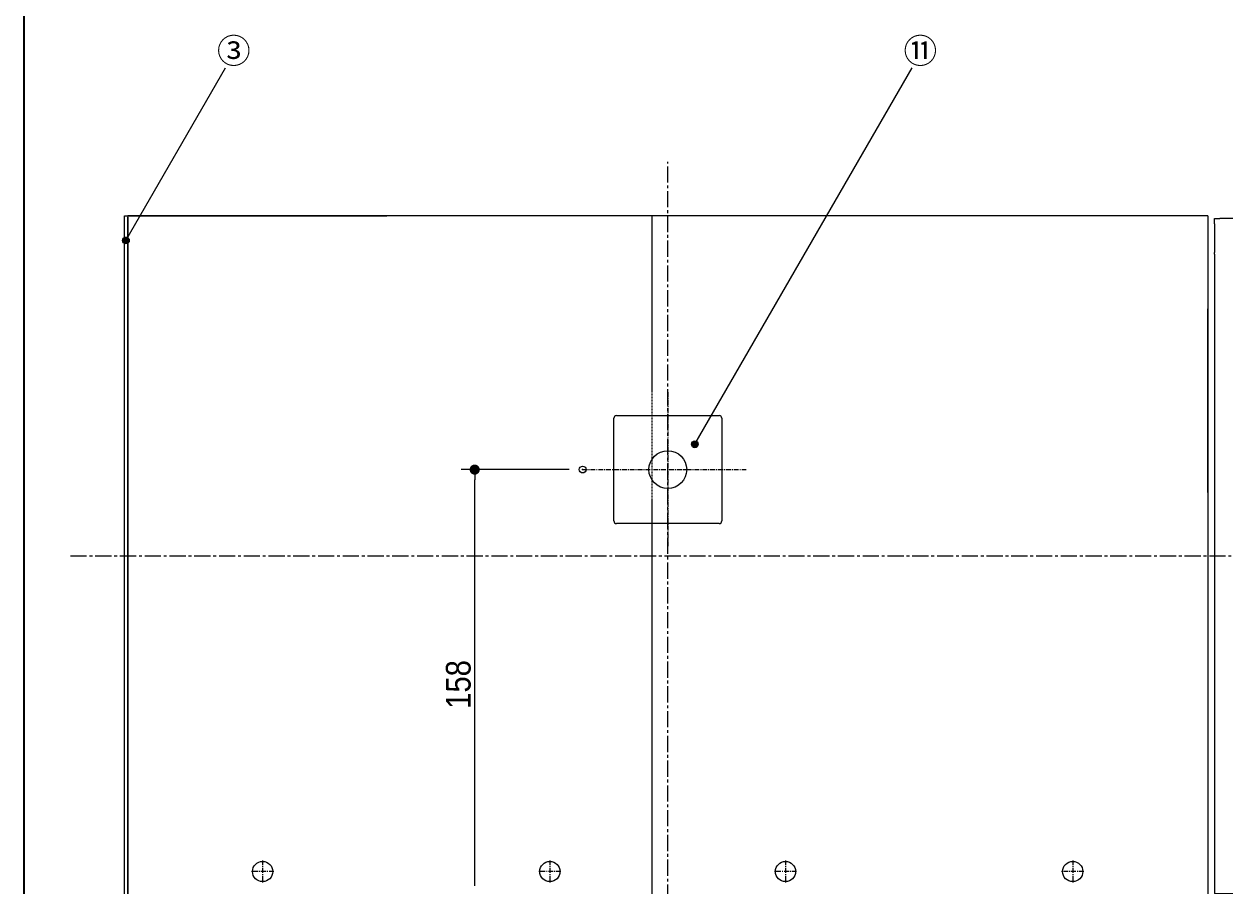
# Model space of a CAD drawing. Units: millimetres, scale not verified. Extents: x -1516 to 1516, y -761 to 761.
# Drawn here: x -1446.9 to -1002, y -536.2 to -216.9 of the extents above; entities that cross this region are included whole.
import ezdxf
from ezdxf.enums import TextEntityAlignment as Align

# ---------------------------------------------------------------- set-up
doc = ezdxf.new("R2010")
doc.units = ezdxf.units.MM
doc.header["$LTSCALE"] = 5
doc.header["$PDMODE"] = 32
doc.header["$PDSIZE"] = 2.5
for name, pattern in [('USER1', [2.91, 1.76, -0.4, 0.35, -0.4]), ('USER2', [1.11, 0.71, -0.4]), ('USER4', [9.172222, 5.997222, -1.058333, 1.058333, -1.058333])]:
    doc.linetypes.add(name, pattern=pattern)
for name, color, linetype, lineweight in [('0-0_2寸法-3', 7, 'Continuous', 15), ('0-1_3一般', 7, 'Continuous', 15), ('0-2_1図面枠', 7, 'Continuous', 20), ('0-3_2寸法-1', 7, 'Continuous', 15), ('0-4_0', 7, 'Continuous', 25)]:
    doc.layers.add(name, color=color, linetype=linetype, lineweight=lineweight)
doc.layers.add('0-5_Defpoints', color=7, linetype='Continuous')
doc.styles.add('ＭＳ Ｐゴシック', font='')
doc.styles.get('ＭＳ Ｐゴシック').set_extended_font_data('MS PGothic')

# ---------------------------------------------------------------- blocks, each defined once
blk = doc.blocks.new('グループ-29')
at = {"layer": '0-1_3一般', "linetype": 'USER1'}
for p, q in [((-3807.5, -1766.74), (-3807.5, -2054.24)), ((-3965.21, -1910.02), (-3777.5, -1910.02))]:
    blk.add_line(p, q, dxfattribs=at)
at = {"layer": '0-1_3一般'}
for p, q in [((-3907.5, -2005.02), (-3907.5, -1815.02)), ((-3902.5, -1810.02), (-3712.5, -1810.02)), ((-3707.5, -1815.02), (-3707.5, -2005.02)), ((-3712.5, -2010.02), (-3902.5, -2010.02))]:
    blk.add_line(p, q, dxfattribs=at)
at = {"layer": '0-1_3一般', "linetype": 'USER1'}
blk.add_lwpolyline([(-3777.5, -1910.02), (-3772.5, -1910.02), (-3662.21, -1910.02)], dxfattribs=at)
at = {"layer": '0-1_3一般'}
blk.add_circle((-3807.5, -1910.02), 35, dxfattribs=at)
for centre, start, end in [((-3902.5, -1815.02), 90, 180), ((-3712.5, -1815.02), 0, 90), ((-3902.5, -2005.02), 180, 270), ((-3712.5, -2005.02), 270, 0)]:
    blk.add_arc(centre, 5, start, end, dxfattribs=at)
blk = doc.blocks.new('グループ-30')
at = {"layer": '0-1_3一般'}
for p, q in [((-2795, -1444.96), (-2785, -1444.96)), ((-2795, -1454.96), (-2795, -1444.96)), ((-2692.5, -1444.96), (-2785, -1444.96)), ((-2692.5, -1444.96), (-2692.5, -1457.46)), ((-2630, -1444.96), (-2692.5, -1444.96)), ((-2795, -1454.96), (-2795, -1507.96)), ((-2692.5, -1492.46), (-2692.5, -1457.46)), ((-2687.5, -1452.46), (-2631.5, -1452.46)), ((-2626.5, -1457.46), (-2626.5, -1471.47)), ((-2620, -1492.46), (-2620, -1454.96)), ((-2795, -1510.96), (-2795, -1507.96)), ((-2795, -1510.96), (-2795, -1924.96)), ((-2692.5, -1492.46), (-2692.5, -2694.96)), ((-2625.81, -1494.96), (-2622.5, -1494.96)), ((-2795, -1924.96), (-2795, -2469.96)), ((-2795, -1924.96), (-2795, -2474.96)), ((-2795, -1924.96), (-2795, -2694.96)), ((-2795, -2694.96), (-2692.5, -2694.96))]:
    blk.add_line(p, q, dxfattribs=at)
for centre, radius, start, end in [((-2630, -1454.96), 10, 0, 90), ((-2687.5, -1457.46), 5, 90, 180), ((-2631.5, -1457.46), 5, 0, 90), ((-2623, -1488.33), 7.5, 153.29515, 235.75613), ((-2656.5, -1471.47), 30, 333.29515, 0), ((-2625.81, -1492.46), 2.5, 235.75613, 270), ((-2622.5, -1492.46), 2.5, 270, 0)]:
    blk.add_arc(centre, radius, start, end, dxfattribs=at)
blk = doc.blocks.new('グループ-31')
at = {"layer": '0-1_3一般'}
for p, q in [((-4814, -1439.96), (-4808, -1439.96)), ((-4814, -2700), (-4814, -1439.96)), ((-4805.5, -1439.96), (-4808, -1439.96)), ((-4808, -1439.96), (-4808, -2700)), ((-4808, -1447.96), (-4808, -1442.46)), ((-4805.5, -1439.96), (-4328, -1439.96)), ((-3837, -1439.96), (-3837, -1763.72)), ((-2807.5, -1439.96), (-2807.5, -1952.46)), ((-4808, -2691.96), (-4808, -1447.96)), ((-2807.5, -1612.46), (-2807.5, -2700)), ((-3837, -1963.72), (-3837, -2700)), ((-4808, -2700), (-4814, -2700)), ((-4808, -2697.46), (-4808, -2691.96)), ((-4808, -2700), (-4805.5, -2700)), ((-4328, -2700), (-4805.5, -2700)), ((-2810, -2700), (-2807.5, -2700))]:
    blk.add_line(p, q, dxfattribs=at)
at = {"layer": '0-1_3一般', "linetype": 'USER2'}
blk.add_line((-3837, -1763.72), (-3837, -1963.72), dxfattribs=at)
at = {"layer": '0-1_3一般', "linetype": 'USER1'}
for p, q in [((-4558, -2633.84), (-4558, -2675.09)), ((-4026, -2633.84), (-4026, -2675.09)), ((-3589.5, -2633.84), (-3589.5, -2675.09)), ((-3057.5, -2633.84), (-3057.5, -2675.09)), ((-4537.38, -2654.46), (-4578.63, -2654.46)), ((-4005.38, -2654.46), (-4046.63, -2654.46)), ((-3568.88, -2654.46), (-3610.13, -2654.46)), ((-3036.88, -2654.46), (-3078.13, -2654.46))]:
    blk.add_line(p, q, dxfattribs=at)
at = {"layer": '0-1_3一般'}
for points in [[(-2807.5, -1439.96), (-2810, -1439.96), (-3837, -1439.96), (-4805.5, -1439.96)], [(-2807.5, -1952.46), (-2807.5, -1612.46), (-2807.5, -1952.46)], [(-2810, -2700), (-3837, -2700), (-4805.5, -2700)]]:
    blk.add_lwpolyline(points, dxfattribs=at)
for centre in [(-4558, -2654.46), (-4026, -2654.46), (-3589.5, -2654.46), (-3057.5, -2654.46)]:
    blk.add_circle(centre, 18.75, dxfattribs=at)
for name in ['グループ-30', 'グループ-29']:
    blk.add_blockref(name, (0, 0), dxfattribs=at)
blk = doc.blocks.new('グループ-32')
at = {"layer": '0-1_3一般', "linetype": 'USER4'}
for p, q in [((-3807.5, -2800), (-3807.5, -1339.96)), ((-4914, -2069.96), (-2592.5, -2069.96))]:
    blk.add_line(p, q, dxfattribs=at)
at = {"layer": '0-1_3一般'}
blk.add_blockref('グループ-31', (0, 0), dxfattribs=at)
blk = doc.blocks.new('グループ-35')
at = {"layer": '0-2_1図面枠', "lineweight": 35}
blk.add_lwpolyline([(-5000, 3462.5), (5000, 3462.5), (5000, -3462.5), (-5000, -3462.5)], close=True, dxfattribs=at)
blk = doc.blocks.new('図面枠')
at = {"layer": '0-2_1図面枠'}
blk.add_blockref('グループ-35', (0, 0), dxfattribs=at)
blk = doc.blocks.new('_Dot')
at = {"layer": '0-4_0'}
blk.add_line((-2.5, 0), (-5, 0), dxfattribs=at)
for points in [[(0, 0), (-2.5, 0), (-2.48, 0.313)], [(0, 0), (-2.48, -0.313), (-2.5, 0)], [(0, 0), (-2.48, 0.313), (-2.421, 0.622)], [(0, 0), (-2.421, -0.622), (-2.48, -0.313)], [(0, 0), (-2.421, 0.622), (-2.324, 0.92)], [(0, 0), (-2.324, -0.92), (-2.421, -0.622)], [(0, 0), (-2.324, 0.92), (-2.191, 1.204)], [(0, 0), (-2.191, -1.204), (-2.324, -0.92)], [(0, 0), (-2.191, 1.204), (-2.023, 1.469)], [(0, 0), (-2.023, -1.469), (-2.191, -1.204)], [(0, 0), (-2.023, 1.469), (-1.822, 1.711)], [(0, 0), (-1.822, -1.711), (-2.023, -1.469)], [(0, 0), (-1.822, 1.711), (-1.594, 1.926)], [(0, 0), (-1.594, -1.926), (-1.822, -1.711)], [(0, 0), (-1.594, 1.926), (-1.34, 2.111)], [(0, 0), (-1.34, -2.111), (-1.594, -1.926)], [(0, 0), (-1.34, 2.111), (-1.064, 2.262)], [(0, 0), (-1.064, -2.262), (-1.34, -2.111)], [(0, 0), (-1.064, 2.262), (-0.773, 2.378)], [(0, 0), (-0.773, -2.378), (-1.064, -2.262)], [(0, 0), (-0.773, 2.378), (-0.468, 2.456)], [(0, 0), (-0.468, -2.456), (-0.773, -2.378)], [(0, 0), (-0.468, 2.456), (-0.157, 2.495)], [(0, 0), (-0.157, -2.495), (-0.468, -2.456)], [(0, 0), (-0.157, 2.495), (0.157, 2.495)], [(0, 0), (0.157, -2.495), (-0.157, -2.495)], [(0, 0), (0.157, 2.495), (0.468, 2.456)], [(0, 0), (0.468, 2.456), (0.773, 2.378)], [(0, 0), (0.773, 2.378), (1.064, 2.262)], [(0, 0), (1.064, 2.262), (1.34, 2.111)], [(0, 0), (1.34, 2.111), (1.594, 1.926)], [(0, 0), (1.594, 1.926), (1.822, 1.711)], [(0, 0), (1.822, 1.711), (2.023, 1.469)], [(0, 0), (2.023, 1.469), (2.191, 1.204)], [(0, 0), (2.191, 1.204), (2.324, 0.92)], [(0, 0), (2.324, 0.92), (2.421, 0.622)], [(0, 0), (2.421, 0.622), (2.48, 0.313)], [(0, 0), (2.48, 0.313), (2.5, 0)], [(0, 0), (0.468, -2.456), (0.157, -2.495)], [(0, 0), (0.773, -2.378), (0.468, -2.456)], [(0, 0), (1.064, -2.262), (0.773, -2.378)], [(0, 0), (1.34, -2.111), (1.064, -2.262)], [(0, 0), (1.594, -1.926), (1.34, -2.111)], [(0, 0), (1.822, -1.711), (1.594, -1.926)], [(0, 0), (2.023, -1.469), (1.822, -1.711)], [(0, 0), (2.191, -1.204), (2.023, -1.469)], [(0, 0), (2.324, -0.92), (2.191, -1.204)], [(0, 0), (2.421, -0.622), (2.324, -0.92)], [(0, 0), (2.48, -0.313), (2.421, -0.622)], [(0, 0), (2.5, 0), (2.48, -0.313)]]:
    blk.add_solid(points, dxfattribs=at)

msp = doc.modelspace()

# ---------------------------------------------------------------- hatches: boundary and pattern name
at = {"layer": '0-0_2寸法-3'}
for points in [[(-1407.868, -297.1, 1), (-1410.372, -297.1, 1)], [(-1197.123, -372.624, 1), (-1199.627, -372.624, 1)]]:
    msp.add_hatch(color=256, dxfattribs=at).paths.add_polyline_path(points)

# ---------------------------------------------------------------- linework, layer by layer
for p, q in [((-1409.12, -297.1), (-1372.225, -233.196)), ((-1198.375, -372.624), (-1117.876, -233.196))]:
    msp.add_line(p, q, dxfattribs=at)
for centre in [(-1409.12, -297.1), (-1198.375, -372.624)]:
    msp.add_circle(centre, 1.252, dxfattribs=at)
at = {"layer": '0-3_2寸法-1'}
for p, q in [((-1244.918, -382), (-1284.918, -382)), ((-1279.918, -536.248), (-1279.918, -385.752))]:
    msp.add_line(p, q, dxfattribs=at)
at = {"layer": '0-5_Defpoints'}
for p in [(-1279.918, -382), (-1239.918, -382)]:
    msp.add_point(p, dxfattribs=at)

# ---------------------------------------------------------------- block references
at = {"layer": '0-1_3一般', "xscale": 0.2, "yscale": 0.2}
msp.add_blockref('グループ-32', (-446.875, 0), dxfattribs=at)
at = {"layer": '0-2_1図面枠', "xscale": 0.2, "yscale": 0.2}
msp.add_blockref('図面枠', (-446.875, 0), dxfattribs=at)
at = {"layer": '0-3_2寸法-1', "xscale": 0.7503418, "yscale": 0.7503418, "rotation": 90}
msp.add_blockref('_Dot', (-1279.918, -382), dxfattribs=at)

# ---------------------------------------------------------------- texts
at = {"layer": '0-0_2寸法-3', "style": 'ＭＳ Ｐゴシック'}
for s, p in [('③', (-1375.42, -234.182)), ('⑪', (-1121.071, -234.182))]:
    msp.add_text(s, height=9.164, dxfattribs=at).set_placement(p, align=Align.BOTTOM_LEFT)
at = {"layer": '0-3_2寸法-1', "style": 'ＭＳ Ｐゴシック', "width": 0.9}
msp.add_text('158', height=9.164, rotation=90, dxfattribs=at).set_placement((-1278.678, -470.581), align=Align.BOTTOM_LEFT)

doc.saveas('drawing.dxf')
